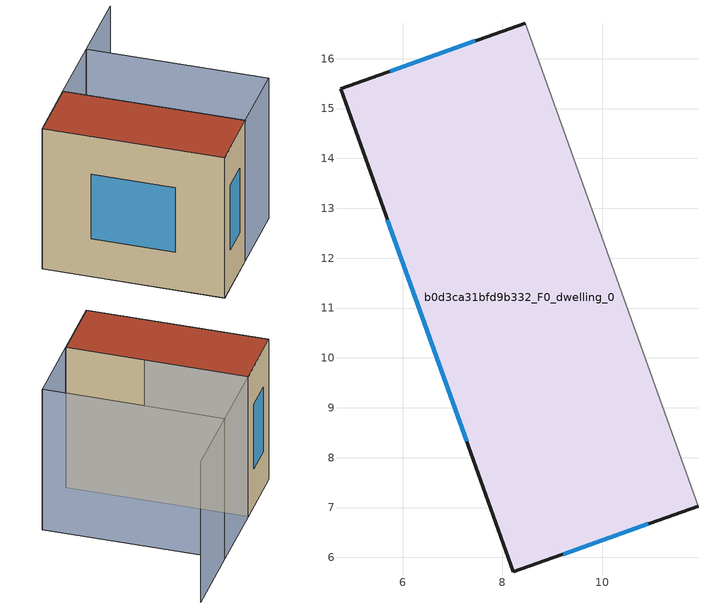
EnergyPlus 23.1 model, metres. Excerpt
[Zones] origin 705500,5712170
b0d3ca31bfd9b332_F0_dwelling_0
 floor ground (EU_floor_Construction): 11.92,7.03 8.46,16.71 4.75,15.39 8.22,5.71 z0
 wall outside (EU_wall_Construction): 11.92,7.03 8.22,5.71 4.75,15.39 8.46,16.71 z0:9
 wall adiabatic (EU_wall_Construction): 8.46,16.71 11.92,7.03 z0:9
 window (EU_Window_Construction): 5.76,15.75 7.46,16.36 / 10.92,6.67 9.22,6.07 / 7.28,8.33 5.69,12.78 z2.43:6.57
 roof outside (EU_roof_Construction): 8.46,16.71 11.92,7.03 8.22,5.71 4.75,15.39 z9
shading: 16.08,8.5 12.62,18.2 / 12.62,18.2 16.87,19.72 / 11.92,7.03 8.46,16.71 / 8.46,16.71 12.61,18.2 / 12.61,18.2 16.08,8.51 / 16.08,8.51 11.92,7.03 z0:9
[Building]
EU S2 Campaign: North Axis=0; Terrain=City; Solar Distribution=FullExterior
[Site:Location]
London: Latitude=51.5; Longitude=-0.5; Time Zone=0; Elevation=25
[SizingPeriod:WeatherFileDays]
AnnualSizingPeriod: Begin Month=1; Begin Day of Month=1; End Month=12; End Day of Month=31; Day of Week for Start Day=Monday; Use Weather File Daylight Saving Period=No; Use Weather File Rain and Snow Indicators=No
[MATERIAL]
EU_InternalMass_Material: Roughness=MediumRough; Thickness=0.1; Conductivity=1; Density=1800; Specific Heat=900; Thermal Absorptance=0.9; Solar Absorptance=0.7; Visible Absorptance=0.7
[MATERIAL:NOMASS] Roughness=MediumRough; Thermal Absorptance=0.9; Solar Absorptance=0.7; Visible Absorptance=0.7
Name | Thermal Resistance
EU_wall_NoMass | 0.727863
EU_roof_NoMass | 0.773354
EU_floor_NoMass | 1.79329
[WINDOWMATERIAL:SIMPLEGLAZINGSYSTEM]
EU_Window_SimpleGlazing: UFactor=2.58614; Solar Heat Gain Coefficient=0.76; Visible Transmittance=0.76
[CONSTRUCTION]
EU_wall_Construction: EU_wall_NoMass
EU_roof_Construction: EU_roof_NoMass
EU_floor_Construction: EU_floor_NoMass
EU_InternalMass_Construction: EU_InternalMass_Material
EU_Window_Construction: EU_Window_SimpleGlazing
[ZONE]
b0d3ca31bfd9b332_F0_dwelling_0: Type=1; Multiplier=1; Ceiling Height=autocalculate; Volume=363.986; Floor Area=autocalculate; Part of Total Floor Area=Yes
[INTERNALMASS]
b0d3ca31bfd9b332_F0_dwelling_0_EU_InternalMass: Construction=EU_InternalMass_Construction; Zone or ZoneList=b0d3ca31bfd9b332_F0_dwelling_0; Surface Area=40.443
[OTHEREQUIPMENT]
EU_Step8_InternalGain_b0d3ca31bfd9b332_F0_dwelling_0_f000: Fuel Type=Electricity; Zone or ZoneList or Space or SpaceList=b0d3ca31bfd9b332_F0_dwelling_0; Schedule=EU_Step8_GainSchedule_b0d3ca31bfd9b332_F0_dwelling_0_f000; Design Level Calculation Method=Watts/Area; Power per Zone Floor Area=1; Fraction Latent=0; Fraction Radiant=0; Fraction Lost=0; Carbon Dioxide Generation Rate=0; EndUse Subcategory=EU_Step8_InternalGains
[ZONEVENTILATION:DESIGNFLOWRATE]
EU_ConstantAir_b0d3ca31bfd9b332_F0_dwelling_0: Zone or ZoneList or Space or SpaceList=b0d3ca31bfd9b332_F0_dwelling_0; Schedule=EU_AlwaysOn; Design Flow Rate Calculation Method=AirChanges/Hour; Air Changes per Hour=0.484901; Ventilation Type=Natural; Fan Pressure Rise=0; Fan Total Efficiency=1; Constant Term Coefficient=1; Temperature Term Coefficient=0; Velocity Term Coefficient=0; Velocity Squared Term Coefficient=0; Minimum Indoor Temperature=-100; Maximum Indoor Temperature=100; Delta Temperature=-100; Minimum Outdoor Temperature=-100; Maximum Outdoor Temperature=100; Maximum Wind Speed=40
[HVACTEMPLATE:THERMOSTAT]
EU_HeatOnly_b0d3ca31bfd9b332_F0_dwelling_0: Constant Heating Setpoint=20; Constant Cooling Setpoint=50
[HVACTEMPLATE:ZONE:IDEALLOADSAIRSYSTEM]
b0d3ca31bfd9b332_F0_dwelling_0: Template Thermostat=EU_HeatOnly_b0d3ca31bfd9b332_F0_dwelling_0; System Availability Schedule=EU_AlwaysOn; Maximum Heating Supply Air Temperature=50; Minimum Cooling Supply Air Temperature=13; Maximum Heating Supply Air Humidity Ratio=0.0156; Minimum Cooling Supply Air Humidity Ratio=0.0077; Heating Limit=NoLimit; Cooling Limit=NoLimit; Heating Availability Schedule=EU_AlwaysOn; Cooling Availability Schedule=EU_CoolingOff; Dehumidification Control Type=ConstantSensibleHeatRatio; Cooling Sensible Heat Ratio=0.7; Dehumidification Setpoint=60; Humidification Control Type=None; Humidification Setpoint=30; Outdoor Air Method=None; Outdoor Air Flow Rate per Person=0.00944; Outdoor Air Flow Rate per Zone Floor Area=0; Outdoor Air Flow Rate per Zone=0; Demand Controlled Ventilation Type=None; Outdoor Air Economizer Type=NoEconomizer; Heat Recovery Type=None; Sensible Heat Recovery Effectiveness=0.7; Latent Heat Recovery Effectiveness=0.65
[SIZING:ZONE]
b0d3ca31bfd9b332_F0_dwelling_0: Zone Cooling Design Supply Air Temperature Input Method=SupplyAirTemperature; Zone Cooling Design Supply Air Temperature=13; Zone Heating Design Supply Air Temperature Input Method=SupplyAirTemperature; Zone Heating Design Supply Air Temperature=50; Zone Cooling Design Supply Air Humidity Ratio=0.008; Zone Heating Design Supply Air Humidity Ratio=0.008; Cooling Design Air Flow Method=DesignDay; Cooling Design Air Flow Rate=0; Cooling Minimum Air Flow per Zone Floor Area=0.000762; Cooling Minimum Air Flow=0; Cooling Minimum Air Flow Fraction=0.2; Heating Design Air Flow Method=DesignDay; Heating Design Air Flow Rate=0; Heating Maximum Air Flow per Zone Floor Area=0.002032; Heating Maximum Air Flow=0.141576; Heating Maximum Air Flow Fraction=0.3; Account for Dedicated Outdoor Air System=No; Dedicated Outdoor Air System Control Strategy=NeutralSupplyAir; Dedicated Outdoor Air Low Setpoint Temperature for Design=autosize; Dedicated Outdoor Air High Setpoint Temperature for Design=autosize; Zone Load Sizing Method=Sensible Load Only No Latent Load; Zone Latent Cooling Design Supply Air Humidity Ratio Input Method=HumidityRatioDifference; Zone Cooling Design Supply Air Humidity Ratio Difference=0.005; Zone Latent Heating Design Supply Air Humidity Ratio Input Method=HumidityRatioDifference; Zone Humidification Design Supply Air Humidity Ratio Difference=0.005
[SCHEDULE:CONSTANT]
Name | Hourly Value
EU_AlwaysOn | 1
EU_CoolingOff | 0
[SCHEDULE:FILE]
EU_Step8_GainSchedule_b0d3ca31bfd9b332_F0_dwelling_0_f000: File=../../schedules/b0d3ca31bfd9b332/b0d3ca31bfd9b332_F0_dwelling_0_f000_gain.csv; Column Number=1; Rows to Skip at Top=0; Number of Hours of Data=8760; Column Separator=Comma; Interpolate to Timestep=No; Minutes per Item=60; Adjust Schedule for Daylight Savings=Yes
